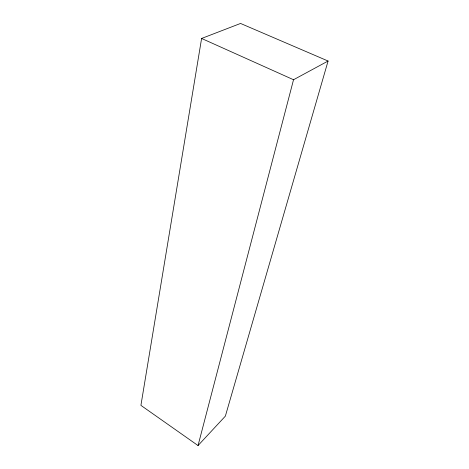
<?xml version="1.0" encoding="UTF-8"?>
<svg xmlns="http://www.w3.org/2000/svg" width="469" height="469" viewBox="0 0 469 469"><rect width="100%" height="100%" fill="white"/><g stroke="black" fill="none" stroke-linecap="round" stroke-linejoin="round"><path stroke-width="0.7" d="M201.6 38.458L140.917 405.374L198.041 445.55L225.372 416.12L328.083 61.029L240.55 23.45L201.6 38.458L293.53 79.736L328.083 61.029M198.041 445.55L293.53 79.736"/></g></svg>
